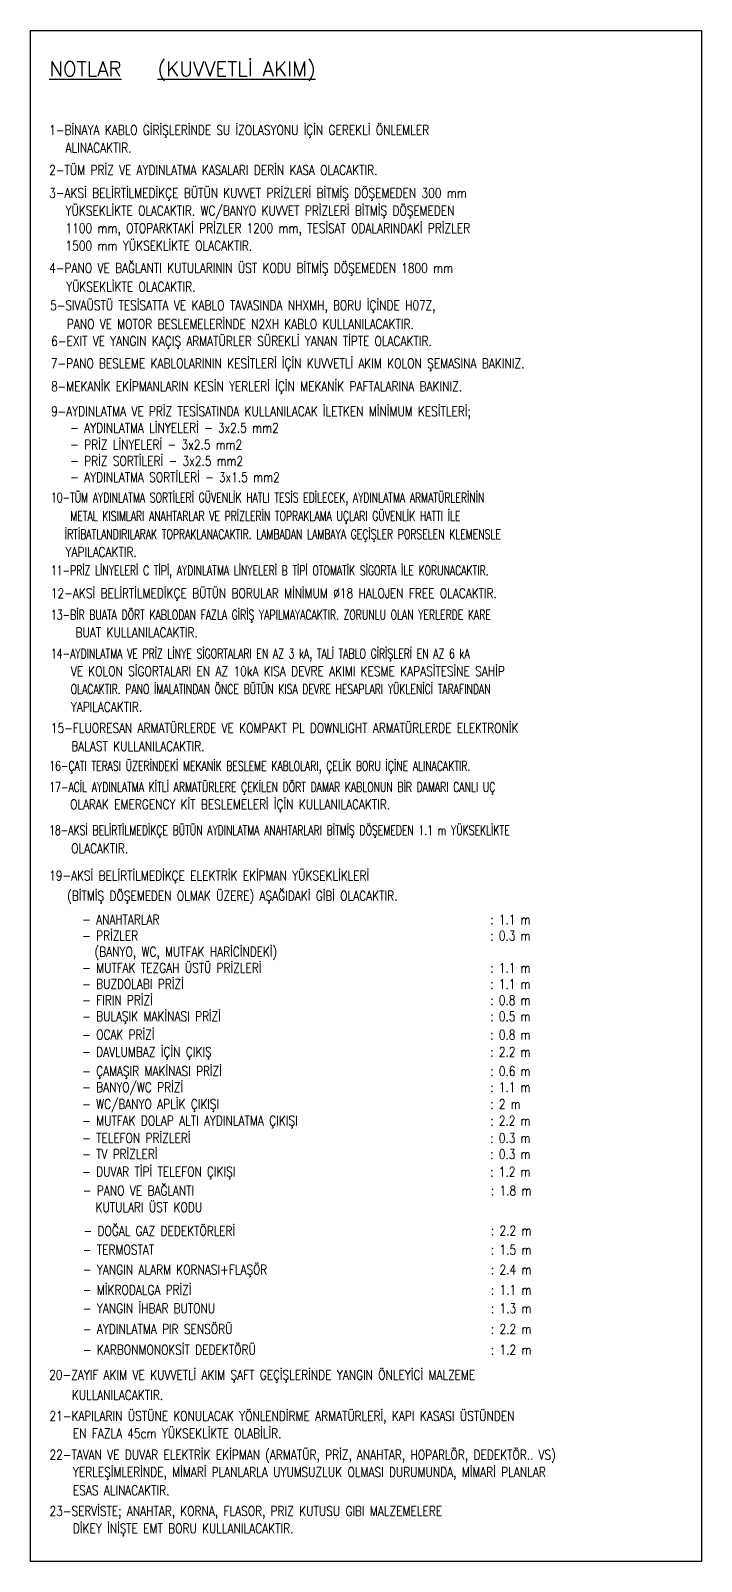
# Model space of a CAD drawing. Header units: metres. Extents: x -13316 to 152404, y -3899 to 30226.
# Drawn here: x -13074 to -10304, y 23900 to 30226 of the extents above; entities that cross this region are included whole.
import ezdxf

# ---------------------------------------------------------------- set-up
doc = ezdxf.new("R2010")
doc.units = ezdxf.units.M
doc.header["$LTSCALE"] = 100
doc.header["$MEASUREMENT"] = 0
doc.layers.add('E-KABLO', color=7, linetype='Continuous', lineweight=30)
doc.layers.add('E-YAZI', color=7, linetype='Continuous', lineweight=30)
doc.styles.add('E-YAZI', font='txttw.shx')

msp = doc.modelspace()

# ---------------------------------------------------------------- linework, layer by layer
at = {"layer": 'E-KABLO'}
msp.add_lwpolyline([(-13074.35, 30226.2), (-10304.4, 30226.2), (-10304.4, 23899.84), (-13074.35, 23899.84)], close=True, dxfattribs=at)

# ---------------------------------------------------------------- texts
at = {"layer": 'E-YAZI', "color": 4, "style": 'E-YAZI'}
for s, p in [('%%uNOTLAR', (-12997.27, 30037.98, 0)), ('%%U(KUVVETLİ AKIM)', (-12550.65, 30037.98, 0))]:
    msp.add_text(s, height=60, dxfattribs=at).set_placement(p)
at = {"layer": 'E-YAZI', "color": 3, "style": 'E-YAZI'}
for s, width, p in [('1-BİNAYA KABLO GİRİŞLERİNDE SU İZOLASYONU İÇİN GEREKLİ ÖNLEMLER', 0.8, (-12997.27, 29795.26, 0)), ('ALINACAKTIR.', 0.8, (-12929.71, 29722.01, 0)), ('2-TÜM PRİZ VE AYDINLATMA KASALARI DERİN KASA OLACAKTIR.', 0.8, (-12997.27, 29629.85, 0)), ('3-AKSİ BELİRTİLMEDİKÇE BÜTÜN KUVVET PRİZLERİ BİTMİŞ DÖŞEMEDEN 300 mm', 0.8, (-12997.27, 29535.24, 0)), ('YÜKSEKLİKTE OLACAKTIR. WC/BANYO KUVVET PRİZLERİ BİTMİŞ DÖŞEMEDEN', 0.8, (-12929.71, 29461.99, 0)), ('1100 mm, OTOPARKTAKİ PRİZLER 1200 mm, TESİSAT ODALARINDAKİ PRİZLER', 0.8, (-12929.71, 29389.62, 0)), ('1500 mm YÜKSEKLİKTE OLACAKTIR.', 0.8, (-12929.71, 29317.25, 0)), ('4-PANO VE BAĞLANTI KUTULARININ ÜST KODU BİTMİŞ DÖŞEMEDEN 1800 mm', 0.8, (-12997.27, 29225.09, 0)), ('YÜKSEKLİKTE OLACAKTIR.', 0.8, (-12928.11, 29147.52, 0)), ('5-SIVAÜSTÜ TESİSATTA VE KABLO TAVASINDA NHXMH, BORU İÇİNDE H07Z,', 0.8, (-12994.07, 29070.89, 0)), ('PANO VE MOTOR BESLEMELERİNDE N2XH KABLO KULLANILACAKTIR.', 0.8, (-12924.91, 28993.32, 0)), ('6-EXIT VE YANGIN KAÇIŞ ARMATÜRLER SÜREKLİ YANAN TİPTE OLACAKTIR.', 0.8, (-12989.48, 28922.99, 0)), ('7-PANO BESLEME KABLOLARININ KESİTLERİ İÇİN KUVVETLİ AKIM KOLON ŞEMASINA BAKINIZ.', 0.8, (-12990.87, 28830.83, 0)), ('8-MEKANİK EKİPMANLARIN KESİN YERLERİ İÇİN MEKANİK PAFTALARINA BAKINIZ.', 0.8, (-12990.16, 28735.95, 0)), ('9-AYDINLATMA VE PRİZ TESİSATINDA KULLANILACAK İLETKEN MİNİMUM KESİTLERİ;', 0.8, (-12990.16, 28632.79, 0)), ('- AYDINLATMA LİNYELERİ - 3x2.5 mm2', 0.8, (-12910.81, 28564.46, 0)), ('- PRİZ LİNYELERİ - 3x2.5 mm2', 0.8, (-12910.81, 28495.2, 0)), ('- PRİZ SORTİLERİ - 3x2.5 mm2', 0.8, (-12910.81, 28427.73, 0)), ('- AYDINLATMA SORTİLERİ - 3x1.5 mm2', 0.8, (-12910.81, 28360.27, 0)), ('10-TÜM AYDINLATMA SORTİLERİ GÜVENLİK HATLI TESİS EDİLECEK, AYDINLATMA ARMATÜRLERİNİN', 0.7, (-12990.47, 28276.39, 0)), ('METAL KISIMLARI ANAHTARLAR VE PRİZLERİN TOPRAKLAMA UÇLARI GÜVENLİK HATTI İLE', 0.7, (-12910.4, 28199.72, 0)), (' İRTİBATLANDIRILARAK TOPRAKLANACAKTIR. LAMBADAN LAMBAYA GEÇİŞLER PORSELEN KLEMENSLE', 0.7, (-12952.48, 28124.92, 0)), (' YAPILACAKTIR.', 0.8, (-12952.48, 28051.31, 0)), ('11-PRİZ LİNYELERİ C TİPİ, AYDINLATMA LİNYELERİ B TİPİ OTOMATİK SİGORTA İLE KORUNACAKTIR.', 0.7, (-12990.47, 27975.14, 0)), ('12-AKSİ BELİRTİLMEDİKÇE BÜTÜN BORULAR MİNİMUM %%C18 HALOJEN FREE OLACAKTIR.', 0.8, (-12990.47, 27880.88, 0)), ('13-BİR BUATA DÖRT KABLODAN FAZLA GİRİŞ YAPILMAYACAKTIR. ZORUNLU OLAN YERLERDE KARE ', 0.7, (-12990.47, 27791.84, 0)), ('BUAT KULLANILACAKTIR.', 0.8, (-12888.95, 27718.86, 0)), ('14-AYDINLATMA VE PRİZ LİNYE SİGORTALARI EN AZ 3 kA, TALİ TABLO GİRİŞLERİ EN AZ 6 kA', 0.7, (-12990.47, 27631.68, 0)), ('VE KOLON SİGORTALARI EN AZ 10kA KISA DEVRE AKIMI KESME KAPASİTESİNE SAHİP ', 0.8, (-12908.75, 27558.7, 0)), ('OLACAKTIR. PANO İMALATINDAN ÖNCE BÜTÜN KISA DEVRE HESAPLARI YÜKLENİCİ TARAFINDAN', 0.7, (-12908.75, 27484.87, 0)), ('YAPILACAKTIR.', 0.8, (-12908.75, 27411.04, 0)), ('15-FLUORESAN ARMATÜRLERDE VE KOMPAKT PL DOWNLIGHT ARMATÜRLERDE ELEKTRONİK', 0.8, (-12990.47, 27323.86, 0)), ('BALAST KULLANILACAKTIR.', 0.8, (-12906.24, 27248.83, 0)), ('16-ÇATI TERASI ÜZERİNDEKİ MEKANİK BESLEME KABLOLARI, ÇELİK BORU İÇİNE ALINACAKTIR.', 0.7, (-12997.27, 27167.27, 0)), ('17-ACİL AYDINLATMA KİTLİ ARMATÜRLERE ÇEKİLEN DÖRT DAMAR KABLONUN BİR DAMARI CANLI UÇ', 0.7, (-12997.27, 27079.99, 0)), ('OLARAK EMERGENCY KİT BESLEMELERİ İÇİN KULLANILACAKTIR.', 0.8, (-12911.49, 27008.1, 0)), ('18-AKSİ BELİRTİLMEDİKÇE BÜTÜN AYDINLATMA ANAHTARLARI BİTMİŞ DÖŞEMEDEN 1.1 m YÜKSEKLİKTE', 0.7, (-12997.9, 26901.35, 0)), ('OLACAKTIR.', 0.8, (-12907.24, 26826.32, 0)), ('19-AKSİ BELİRTİLMEDİKÇE ELEKTRİK EKİPMAN YÜKSEKLİKLERİ', 0.8, (-12998, 26713.98, 0)), ('  (BİTMİŞ DÖŞEMEDEN OLMAK ÜZERE) AŞAĞIDAKİ GİBİ OLACAKTIR.', 0.8, (-12966.75, 26630.49, 0)), ('  - ANAHTARLAR', 0.8, (-12905.54, 26532.52, 0)), (': 1.1 m', 0.8, (-11176.91, 26532.52, 0)), ('  - PRİZLER', 0.8, (-12905.54, 26465.85, 0)), ('    (BANYO, WC, MUTFAK HARİCİNDEKİ)', 0.8, (-12905.54, 26399.18, 0)), (': 0.3 m', 0.8, (-11176.91, 26465.85, 0)), ('  - MUTFAK TEZGAH ÜSTÜ PRİZLERİ', 0.8, (-12905.54, 26332.52, 0)), (': 1.1 m', 0.8, (-11176.91, 26332.52, 0)), ('  - BUZDOLABI PRİZİ', 0.8, (-12905.54, 26265.85, 0)), (': 1.1 m', 0.8, (-11176.91, 26265.85, 0)), ('  - FIRIN PRİZİ', 0.8, (-12905.54, 26199.18, 0)), (': 0.8 m', 0.8, (-11176.91, 26199.18, 0)), ('  - BULAŞIK MAKİNASI PRİZİ', 0.8, (-12905.54, 26132.52, 0)), (': 0.5 m', 0.8, (-11176.91, 26132.52, 0)), ('  - OCAK PRİZİ', 0.8, (-12905.54, 26056.55, 0)), (': 0.8 m', 0.8, (-11176.91, 26056.55, 0)), ('  - DAVLUMBAZ İÇİN ÇIKIŞ', 0.8, (-12905.54, 25985.58, 0)), (': 2.2 m', 0.8, (-11176.91, 25985.58, 0)), ('  - ÇAMAŞIR MAKİNASI PRİZİ', 0.8, (-12905.54, 25905.98, 0)), (': 0.6 m', 0.8, (-11176.91, 25905.98, 0)), ('  - BANYO/WC PRİZİ', 0.8, (-12905.54, 25839.31, 0)), (': 1.1 m', 0.8, (-11176.91, 25839.31, 0)), ('  - WC/BANYO APLİK ÇIKIŞI', 0.8, (-12905.54, 25769.71, 0)), (': 2 m', 0.8, (-11176.91, 25769.71, 0)), ('  - MUTFAK DOLAP ALTI AYDINLATMA ÇIKIŞI', 0.8, (-12905.54, 25701.15, 0)), (': 2.2 m', 0.8, (-11176.91, 25701.15, 0)), ('  - TELEFON PRİZLERİ', 0.8, (-12905.54, 25629.55, 0)), (': 0.3 m', 0.8, (-11176.91, 25629.55, 0)), ('  - TV PRİZLERİ', 0.8, (-12905.54, 25562.88, 0)), (': 0.3 m', 0.8, (-11176.91, 25562.88, 0)), ('  - DUVAR TİPİ TELEFON ÇIKIŞI ', 0.8, (-12905.54, 25490.36, 0)), (': 1.2 m', 0.8, (-11176.91, 25490.36, 0)), ('  - PANO VE BAĞLANTI', 0.8, (-12902.02, 25412.19, 0)), (': 1.8 m', 0.8, (-11173.4, 25412.19, 0)), ('    KUTULARI ÜST KODU', 0.8, (-12902.02, 25343.46, 0)), ('  - DOĞAL GAZ DEDEKTÖRLERİ', 0.8, (-12899.86, 25245.54, 0)), (': 2.2 m', 0.8, (-11173.4, 25247.17, 0)), ('  - TERMOSTAT', 0.8, (-12902.02, 25167.63, 0)), (': 1.5 m', 0.8, (-11173.4, 25167.63, 0)), ('  - YANGIN ALARM KORNASI+FLAŞÖR', 0.8, (-12902.02, 25085.78, 0)), (': 2.4 m', 0.8, (-11173.4, 25085.78, 0)), ('  - MİKRODALGA PRİZİ', 0.8, (-12902.02, 25001.81, 0)), (': 1.1 m', 0.8, (-11173.4, 25001.81, 0)), ('  - YANGIN İHBAR BUTONU', 0.8, (-12902.02, 24925.55, 0)), (': 1.3 m', 0.8, (-11173.4, 24925.55, 0)), ('  - AYDINLATMA PIR SENSÖRÜ', 0.8, (-12902.02, 24840.08, 0)), (': 2.2 m', 0.8, (-11173.4, 24840.08, 0)), ('  - KARBONMONOKSİT DEDEKTÖRÜ', 0.8, (-12902.02, 24754.61, 0)), (': 1.2 m', 0.8, (-11173.4, 24754.61, 0)), ('20-ZAYIF AKIM VE KUVVETLİ AKIM ŞAFT GEÇİŞLERİNDE YANGIN ÖNLEYİCİ MALZEME ', 0.8, (-12997.71, 24650.69, 0)), ('KULLANILACAKTIR.', 0.8, (-12904.5, 24566.88)), ('21-KAPILARIN ÜSTÜNE KONULACAK YÖNLENDİRME ARMATÜRLERİ, KAPI KASASI ÜSTÜNDEN ', 0.8, (-12996.52, 24480.63, 0)), ('EN FAZLA 45cm YÜKSEKLİKTE OLABİLİR.', 0.8, (-12899.97, 24408.8, 0)), ('22-TAVAN VE DUVAR ELEKTRİK EKİPMAN (ARMATÜR, PRİZ, ANAHTAR, HOPARLÖR, DEDEKTÖR.. VS)', 0.8, (-12996.52, 24320.46, 0)), ('YERLEŞİMLERİNDE, MİMARİ PLANLARLA UYUMSUZLUK OLMASI DURUMUNDA, MİMARİ PLANLAR ', 0.8, (-12899.97, 24248.63, 0)), ('ESAS ALINACAKTIR.', 0.8, (-12899.97, 24173.51, 0)), ('23-SERVİSTE; ANAHTAR, KORNA, FLASOR, PRIZ KUTUSU GIBI MALZEMELERE', 0.8, (-12996.52, 24087.75, 0)), ('DİKEY İNİŞTE EMT BORU KULLANILACAKTIR.', 0.8, (-12899.97, 24015.92, 0))]:
    msp.add_text(s, height=40, dxfattribs=dict(at, width=width)).set_placement(p)

doc.saveas('drawing.dxf')
